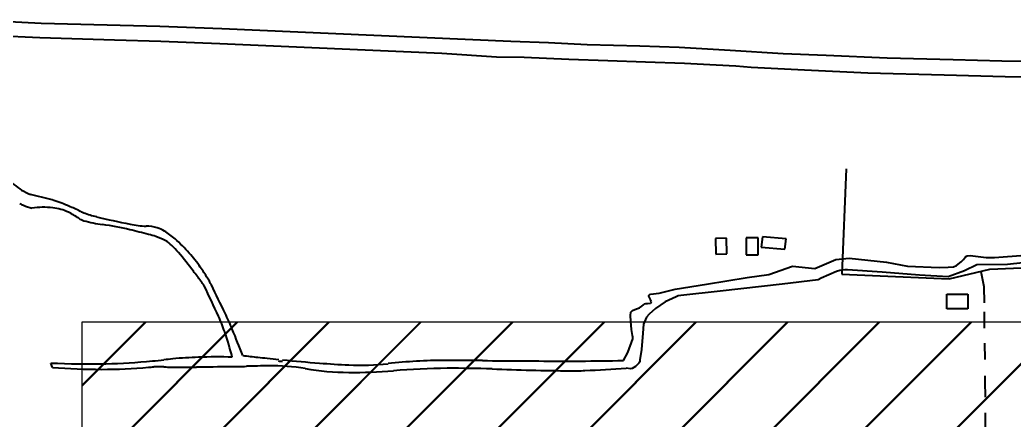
# Model space of a CAD drawing. Header units: metres. Extents: x 625987 to 635197, y 3048449 to 3066446.
# Drawn here: x 634653.81 to 634659.94, y 3063200.07 to 3063202.54 of the extents above; entities that cross this region are included whole.
import ezdxf

# ---------------------------------------------------------------- set-up
doc = ezdxf.new("R2010")
doc.units = ezdxf.units.M
doc.linetypes.add('DASHED', pattern=[0.75, 0.5, -0.25])
for name, color, linetype, lineweight in [('C-BLDG', 253, 'Continuous', 5), ('C-FENC-AIRF-SECU', 253, 'DASHED', 0), ('C-ROAD-LAND', 253, 'Continuous', 9)]:
    doc.layers.add(name, color=color, linetype=linetype, lineweight=lineweight)
doc.layers.add('PIPELINE', color=220, linetype='Continuous')

msp = doc.modelspace()

# ---------------------------------------------------------------- hatches: boundary and pattern name
at = {"layer": 'PIPELINE', "linetype": 'Continuous'}
h = msp.add_hatch(dxfattribs=at)
h.set_pattern_fill('JIS_LC_20,_O', color=256, scale=0.02)
h.set_pattern_definition([(45, (-2638.28585, -345.82723), (-0.282842712475, 0.282842712475), []), (45, (-2638.27785, -345.82723), (-0.282842712475, 0.282842712475), [])])
h.paths.add_polyline_path([(634665.4868, 3063193.2009), (634654.1962, 3063193.2009), (634654.1962, 3063200.6806), (634665.4868, 3063200.6806)])

# ---------------------------------------------------------------- linework, layer by layer
at = {"layer": 'C-BLDG', "lineweight": 40}
for p, q in [((634658.9077, 3063201.6225, 24568986.0801), (634658.8806, 3063200.9733, 24568986.0801)), ((634658.9077, 3063201.6225, 24568986.0801), (634658.8806, 3063200.9733, 24568986.0801)), ((634658.1702, 3063201.1942, 24568986.0801), (634658.1024, 3063201.1926, 24568986.0801)), ((634658.1702, 3063201.1942, 24568986.0801), (634658.1024, 3063201.1926, 24568986.0801)), ((634658.1024, 3063201.1926, 24568986.0801), (634658.1047, 3063201.0969, 24568986.0801)), ((634658.1024, 3063201.1926, 24568986.0801), (634658.1047, 3063201.0969, 24568986.0801)), ((634658.1715, 3063201.0979, 24568986.0801), (634658.1702, 3063201.1942, 24568986.0801)), ((634658.1715, 3063201.0979, 24568986.0801), (634658.1702, 3063201.1942, 24568986.0801)), ((634658.2917, 3063201.1979, 24568986.0801), (634658.2914, 3063201.0918, 24568986.0801)), ((634658.2917, 3063201.1979, 24568986.0801), (634658.2914, 3063201.0918, 24568986.0801)), ((634658.3654, 3063201.1976, 24568986.0801), (634658.2917, 3063201.1979, 24568986.0801)), ((634658.3654, 3063201.1976, 24568986.0801), (634658.2917, 3063201.1979, 24568986.0801)), ((634658.3651, 3063201.0915, 24568986.0801), (634658.3654, 3063201.1976, 24568986.0801)), ((634658.3651, 3063201.0915, 24568986.0801), (634658.3654, 3063201.1976, 24568986.0801)), ((634658.3912, 3063201.2043, 24568986.0801), (634658.3831, 3063201.1398, 24568986.0801)), ((634658.3912, 3063201.2043, 24568986.0801), (634658.3831, 3063201.1398, 24568986.0801)), ((634658.5381, 3063201.1914, 24568986.0801), (634658.3912, 3063201.2043, 24568986.0801)), ((634658.5381, 3063201.1914, 24568986.0801), (634658.3912, 3063201.2043, 24568986.0801)), ((634658.53, 3063201.1269, 24568986.0801), (634658.5381, 3063201.1914, 24568986.0801)), ((634658.53, 3063201.1269, 24568986.0801), (634658.5381, 3063201.1914, 24568986.0801)), ((634658.3831, 3063201.1398, 24568986.0801), (634658.53, 3063201.1269, 24568986.0801)), ((634658.3831, 3063201.1398, 24568986.0801), (634658.53, 3063201.1269, 24568986.0801)), ((634658.1047, 3063201.0969, 24568986.0801), (634658.1715, 3063201.0979, 24568986.0801)), ((634658.1047, 3063201.0969, 24568986.0801), (634658.1715, 3063201.0979, 24568986.0801)), ((634658.2914, 3063201.0918, 24568986.0801), (634658.3651, 3063201.0915, 24568986.0801)), ((634658.2914, 3063201.0918, 24568986.0801), (634658.3651, 3063201.0915, 24568986.0801)), ((634659.5425, 3063200.9456, 24568986.0801), (634659.7938, 3063201.005, 24568986.0801)), ((634659.5425, 3063200.9456, 24568986.0801), (634659.7938, 3063201.005, 24568986.0801)), ((634659.7938, 3063201.005, 24568986.0801), (634660.0362, 3063201.0152, 24568986.0801)), ((634659.7938, 3063201.005, 24568986.0801), (634660.0362, 3063201.0152, 24568986.0801)), ((634658.8806, 3063200.9733, 24568986.0801), (634659.5425, 3063200.9456, 24568986.0801)), ((634658.8806, 3063200.9733, 24568986.0801), (634659.5425, 3063200.9456, 24568986.0801)), ((634659.5282, 3063200.8497, 24568986.0801), (634659.6578, 3063200.8503, 24568986.0801)), ((634659.5282, 3063200.8497, 24568986.0801), (634659.6578, 3063200.8503, 24568986.0801)), ((634659.5286, 3063200.7589, 24568986.0801), (634659.5282, 3063200.8497, 24568986.0801)), ((634659.5286, 3063200.7589, 24568986.0801), (634659.5282, 3063200.8497, 24568986.0801)), ((634659.6578, 3063200.8503, 24568986.0801), (634659.6583, 3063200.7596, 24568986.0801)), ((634659.6578, 3063200.8503, 24568986.0801), (634659.6583, 3063200.7596, 24568986.0801)), ((634659.6583, 3063200.7596, 24568986.0801), (634659.5286, 3063200.7589, 24568986.0801)), ((634659.6583, 3063200.7596, 24568986.0801), (634659.5286, 3063200.7589, 24568986.0801))]:
    msp.add_line(p, q, dxfattribs=at)
at = {"layer": 'C-FENC-AIRF-SECU', "lineweight": 40, "ltscale": 0.2}
for p, q in [((634659.7382, 3063200.99, 24568986.0801), (634659.7574, 3063200.8965, 24568986.0801)), ((634659.7382, 3063200.99, 24568986.0801), (634659.7574, 3063200.8965, 24568986.0801)), ((634659.7574, 3063200.8965, 24568986.0801), (634659.7576, 3063200.7414, 24568986.0801)), ((634659.7574, 3063200.8965, 24568986.0801), (634659.7576, 3063200.7414, 24568986.0801)), ((634659.7576, 3063200.7414, 24568986.0801), (634659.761, 3063200.5476, 24568986.0801)), ((634659.7576, 3063200.7414, 24568986.0801), (634659.761, 3063200.5476, 24568986.0801)), ((634659.761, 3063200.5476, 24568986.0801), (634659.7629, 3063200.3148, 24568986.0801)), ((634659.761, 3063200.5476, 24568986.0801), (634659.7629, 3063200.3148, 24568986.0801)), ((634659.7629, 3063200.3148, 24568986.0801), (634659.7649, 3063200.1186, 24568986.0801)), ((634659.7629, 3063200.3148, 24568986.0801), (634659.7649, 3063200.1186, 24568986.0801)), ((634659.7649, 3063200.1186, 24568986.0801), (634659.7645, 3063199.8831, 24568986.0801)), ((634659.7649, 3063200.1186, 24568986.0801), (634659.7645, 3063199.8831, 24568986.0801))]:
    msp.add_line(p, q, dxfattribs=at)
at = {"layer": 'C-ROAD-LAND', "lineweight": 40}
for p, q in [((634653.5409, 3063202.5394, 24568986.0801), (634653.9431, 3063202.5193, 24568986.0801)), ((634653.5409, 3063202.5394, 24568986.0801), (634653.9431, 3063202.5193, 24568986.0801)), ((634653.9431, 3063202.5193, 24568986.0801), (634654.6741, 3063202.5009, 24568986.0801)), ((634653.9431, 3063202.5193, 24568986.0801), (634654.6741, 3063202.5009, 24568986.0801)), ((634654.6741, 3063202.5009, 24568986.0801), (634655.0569, 3063202.4857, 24568986.0801)), ((634654.6741, 3063202.5009, 24568986.0801), (634655.0569, 3063202.4857, 24568986.0801)), ((634655.0569, 3063202.4857, 24568986.0801), (634655.7607, 3063202.4556, 24568986.0801)), ((634655.0569, 3063202.4857, 24568986.0801), (634655.7607, 3063202.4556, 24568986.0801)), ((634653.9354, 3063202.4289, 24568986.0801), (634653.6218, 3063202.4424, 24568986.0801)), ((634653.9354, 3063202.4289, 24568986.0801), (634653.6218, 3063202.4424, 24568986.0801)), ((634654.3954, 3063202.4149, 24568986.0801), (634653.9354, 3063202.4289, 24568986.0801)), ((634654.3954, 3063202.4149, 24568986.0801), (634653.9354, 3063202.4289, 24568986.0801)), ((634654.682, 3063202.4066, 24568986.0801), (634654.3954, 3063202.4149, 24568986.0801)), ((634654.682, 3063202.4066, 24568986.0801), (634654.3954, 3063202.4149, 24568986.0801)), ((634655.0441, 3063202.3927, 24568986.0801), (634654.682, 3063202.4066, 24568986.0801)), ((634655.0441, 3063202.3927, 24568986.0801), (634654.682, 3063202.4066, 24568986.0801)), ((634655.7607, 3063202.4556, 24568986.0801), (634656.8401, 3063202.4092, 24568986.0801)), ((634655.7607, 3063202.4556, 24568986.0801), (634656.8401, 3063202.4092, 24568986.0801)), ((634656.8401, 3063202.4092, 24568986.0801), (634657.0722, 3063202.3999, 24568986.0801)), ((634656.8401, 3063202.4092, 24568986.0801), (634657.0722, 3063202.3999, 24568986.0801)), ((634656.415, 3063202.3334, 24568986.0801), (634655.0441, 3063202.3927, 24568986.0801)), ((634656.415, 3063202.3334, 24568986.0801), (634655.0441, 3063202.3927, 24568986.0801)), ((634657.0722, 3063202.3999, 24568986.0801), (634657.3108, 3063202.3882, 24568986.0801)), ((634657.0722, 3063202.3999, 24568986.0801), (634657.3108, 3063202.3882, 24568986.0801)), ((634657.3108, 3063202.3882, 24568986.0801), (634657.6356, 3063202.3802, 24568986.0801)), ((634657.3108, 3063202.3882, 24568986.0801), (634657.6356, 3063202.3802, 24568986.0801)), ((634657.6356, 3063202.3802, 24568986.0801), (634657.8786, 3063202.3713, 24568986.0801)), ((634657.6356, 3063202.3802, 24568986.0801), (634657.8786, 3063202.3713, 24568986.0801)), ((634657.8786, 3063202.3713, 24568986.0801), (634658.193, 3063202.3535, 24568986.0801)), ((634657.8786, 3063202.3713, 24568986.0801), (634658.193, 3063202.3535, 24568986.0801)), ((634658.193, 3063202.3535, 24568986.0801), (634658.5188, 3063202.333, 24568986.0801)), ((634658.193, 3063202.3535, 24568986.0801), (634658.5188, 3063202.333, 24568986.0801)), ((634656.7519, 3063202.3108, 24568986.0801), (634656.415, 3063202.3334, 24568986.0801)), ((634656.7519, 3063202.3108, 24568986.0801), (634656.415, 3063202.3334, 24568986.0801)), ((634656.9209, 3063202.3077, 24568986.0801), (634656.7519, 3063202.3108, 24568986.0801)), ((634656.9209, 3063202.3077, 24568986.0801), (634656.7519, 3063202.3108, 24568986.0801)), ((634657.1973, 3063202.2964, 24568986.0801), (634656.9209, 3063202.3077, 24568986.0801)), ((634657.1973, 3063202.2964, 24568986.0801), (634656.9209, 3063202.3077, 24568986.0801)), ((634657.4379, 3063202.2881, 24568986.0801), (634657.1973, 3063202.2964, 24568986.0801)), ((634657.4379, 3063202.2881, 24568986.0801), (634657.1973, 3063202.2964, 24568986.0801)), ((634657.6705, 3063202.2798, 24568986.0801), (634657.4379, 3063202.2881, 24568986.0801)), ((634657.6705, 3063202.2798, 24568986.0801), (634657.4379, 3063202.2881, 24568986.0801)), ((634658.5188, 3063202.333, 24568986.0801), (634658.7849, 3063202.322, 24568986.0801)), ((634658.5188, 3063202.333, 24568986.0801), (634658.7849, 3063202.322, 24568986.0801)), ((634658.7849, 3063202.322, 24568986.0801), (634659.1604, 3063202.3064, 24568986.0801)), ((634658.7849, 3063202.322, 24568986.0801), (634659.1604, 3063202.3064, 24568986.0801)), ((634659.1604, 3063202.3064, 24568986.0801), (634659.5665, 3063202.295, 24568986.0801)), ((634659.1604, 3063202.3064, 24568986.0801), (634659.5665, 3063202.295, 24568986.0801)), ((634659.5665, 3063202.295, 24568986.0801), (634659.8673, 3063202.2873, 24568986.0801)), ((634659.5665, 3063202.295, 24568986.0801), (634659.8673, 3063202.2873, 24568986.0801)), ((634659.8673, 3063202.2873, 24568986.0801), (634660.2608, 3063202.2836, 24568986.0801)), ((634659.8673, 3063202.2873, 24568986.0801), (634660.2608, 3063202.2836, 24568986.0801)), ((634657.9095, 3063202.2713, 24568986.0801), (634657.6705, 3063202.2798, 24568986.0801)), ((634657.9095, 3063202.2713, 24568986.0801), (634657.6705, 3063202.2798, 24568986.0801)), ((634658.1055, 3063202.2599, 24568986.0801), (634657.9095, 3063202.2713, 24568986.0801)), ((634658.1055, 3063202.2599, 24568986.0801), (634657.9095, 3063202.2713, 24568986.0801)), ((634658.2278, 3063202.2545, 24568986.0801), (634658.1055, 3063202.2599, 24568986.0801)), ((634658.2278, 3063202.2545, 24568986.0801), (634658.1055, 3063202.2599, 24568986.0801)), ((634658.3225, 3063202.2463, 24568986.0801), (634658.2278, 3063202.2545, 24568986.0801)), ((634658.3225, 3063202.2463, 24568986.0801), (634658.2278, 3063202.2545, 24568986.0801)), ((634658.6506, 3063202.2295, 24568986.0801), (634658.3225, 3063202.2463, 24568986.0801)), ((634658.6506, 3063202.2295, 24568986.0801), (634658.3225, 3063202.2463, 24568986.0801)), ((634659.0402, 3063202.2121, 24568986.0801), (634658.6506, 3063202.2295, 24568986.0801)), ((634659.0402, 3063202.2121, 24568986.0801), (634658.6506, 3063202.2295, 24568986.0801)), ((634659.5121, 3063202.1981, 24568986.0801), (634659.0402, 3063202.2121, 24568986.0801)), ((634659.5121, 3063202.1981, 24568986.0801), (634659.0402, 3063202.2121, 24568986.0801)), ((634659.8884, 3063202.189, 24568986.0801), (634659.5121, 3063202.1981, 24568986.0801)), ((634659.8884, 3063202.189, 24568986.0801), (634659.5121, 3063202.1981, 24568986.0801)), ((634660.2486, 3063202.1866, 24568986.0801), (634659.8884, 3063202.189, 24568986.0801)), ((634660.2486, 3063202.1866, 24568986.0801), (634659.8884, 3063202.189, 24568986.0801)), ((634658.7136, 3063201.0089, 24568986.0801), (634658.8446, 3063201.0635, 24568986.0801)), ((634658.7136, 3063201.0089, 24568986.0801), (634658.8446, 3063201.0635, 24568986.0801)), ((634658.8446, 3063201.0635, 24568986.0801), (634658.9256, 3063201.071, 24568986.0801)), ((634658.8446, 3063201.0635, 24568986.0801), (634658.9256, 3063201.071, 24568986.0801)), ((634658.9256, 3063201.071, 24568986.0801), (634659.1552, 3063201.0476, 24568986.0801)), ((634658.9256, 3063201.071, 24568986.0801), (634659.1552, 3063201.0476, 24568986.0801)), ((634659.617, 3063201.0489, 24568986.0801), (634659.6306, 3063201.0646, 24568986.0801)), ((634659.617, 3063201.0489, 24568986.0801), (634659.6306, 3063201.0646, 24568986.0801)), ((634659.6306, 3063201.0646, 24568986.0801), (634659.6439, 3063201.081, 24568986.0801)), ((634659.6306, 3063201.0646, 24568986.0801), (634659.6439, 3063201.081, 24568986.0801)), ((634659.6439, 3063201.081, 24568986.0801), (634659.6535, 3063201.0855, 24568986.0801)), ((634659.6439, 3063201.081, 24568986.0801), (634659.6535, 3063201.0855, 24568986.0801)), ((634659.6535, 3063201.0855, 24568986.0801), (634659.6719, 3063201.088, 24568986.0801)), ((634659.6535, 3063201.0855, 24568986.0801), (634659.6719, 3063201.088, 24568986.0801)), ((634659.6719, 3063201.088, 24568986.0801), (634659.7044, 3063201.0849, 24568986.0801)), ((634659.6719, 3063201.088, 24568986.0801), (634659.7044, 3063201.0849, 24568986.0801)), ((634659.7044, 3063201.0849, 24568986.0801), (634659.7699, 3063201.0754, 24568986.0801)), ((634659.7044, 3063201.0849, 24568986.0801), (634659.7699, 3063201.0754, 24568986.0801)), ((634659.7699, 3063201.0754, 24568986.0801), (634659.8216, 3063201.075, 24568986.0801)), ((634659.7699, 3063201.0754, 24568986.0801), (634659.8216, 3063201.075, 24568986.0801)), ((634659.8216, 3063201.075, 24568986.0801), (634660.0109, 3063201.0896, 24568986.0801)), ((634659.8216, 3063201.075, 24568986.0801), (634660.0109, 3063201.0896, 24568986.0801)), ((634660.159, 3063201.0612, 24568986.0801), (634659.9026, 3063201.0323, 24568986.0801)), ((634660.159, 3063201.0612, 24568986.0801), (634659.9026, 3063201.0323, 24568986.0801)), ((634658.4301, 3063200.9716, 24568986.0801), (634658.5769, 3063201.0224, 24568986.0801)), ((634658.4301, 3063200.9716, 24568986.0801), (634658.5769, 3063201.0224, 24568986.0801)), ((634658.5769, 3063201.0224, 24568986.0801), (634658.7136, 3063201.0089, 24568986.0801)), ((634658.5769, 3063201.0224, 24568986.0801), (634658.7136, 3063201.0089, 24568986.0801)), ((634658.8692, 3063200.996, 24568986.0801), (634658.8479, 3063200.9906, 24568986.0801)), ((634658.8692, 3063200.996, 24568986.0801), (634658.8479, 3063200.9906, 24568986.0801)), ((634658.9001, 3063201.0003, 24568986.0801), (634658.8692, 3063200.996, 24568986.0801)), ((634658.9001, 3063201.0003, 24568986.0801), (634658.8692, 3063200.996, 24568986.0801)), ((634658.9165, 3063200.9999, 24568986.0801), (634658.9001, 3063201.0003, 24568986.0801)), ((634658.9165, 3063200.9999, 24568986.0801), (634658.9001, 3063201.0003, 24568986.0801)), ((634659.1299, 3063200.9851, 24568986.0801), (634658.9165, 3063200.9999, 24568986.0801)), ((634659.1299, 3063200.9851, 24568986.0801), (634658.9165, 3063200.9999, 24568986.0801)), ((634659.1552, 3063201.0476, 24568986.0801), (634659.2856, 3063201.0234, 24568986.0801)), ((634659.1552, 3063201.0476, 24568986.0801), (634659.2856, 3063201.0234, 24568986.0801)), ((634659.2856, 3063201.0234, 24568986.0801), (634659.481, 3063201.0154, 24568986.0801)), ((634659.2856, 3063201.0234, 24568986.0801), (634659.481, 3063201.0154, 24568986.0801)), ((634659.481, 3063201.0154, 24568986.0801), (634659.5358, 3063201.0156, 24568986.0801)), ((634659.481, 3063201.0154, 24568986.0801), (634659.5358, 3063201.0156, 24568986.0801)), ((634659.5358, 3063201.0156, 24568986.0801), (634659.5684, 3063201.0184, 24568986.0801)), ((634659.5358, 3063201.0156, 24568986.0801), (634659.5684, 3063201.0184, 24568986.0801)), ((634659.5684, 3063201.0184, 24568986.0801), (634659.5878, 3063201.0267, 24568986.0801)), ((634659.5684, 3063201.0184, 24568986.0801), (634659.5878, 3063201.0267, 24568986.0801)), ((634659.5878, 3063201.0267, 24568986.0801), (634659.617, 3063201.0489, 24568986.0801)), ((634659.5878, 3063201.0267, 24568986.0801), (634659.617, 3063201.0489, 24568986.0801)), ((634659.7139, 3063201.0308, 24568986.0801), (634659.6379, 3063200.9937, 24568986.0801)), ((634659.7139, 3063201.0308, 24568986.0801), (634659.6379, 3063200.9937, 24568986.0801)), ((634659.9026, 3063201.0323, 24568986.0801), (634659.7139, 3063201.0308, 24568986.0801)), ((634659.9026, 3063201.0323, 24568986.0801), (634659.7139, 3063201.0308, 24568986.0801)), ((634658.046, 3063200.912, 24568986.0801), (634658.2961, 3063200.953, 24568986.0801)), ((634658.046, 3063200.912, 24568986.0801), (634658.2961, 3063200.953, 24568986.0801)), ((634658.2961, 3063200.953, 24568986.0801), (634658.4301, 3063200.9716, 24568986.0801)), ((634658.2961, 3063200.953, 24568986.0801), (634658.4301, 3063200.9716, 24568986.0801)), ((634658.7339, 3063200.9393, 24568986.0801), (634658.5136, 3063200.9118, 24568986.0801)), ((634658.7339, 3063200.9393, 24568986.0801), (634658.5136, 3063200.9118, 24568986.0801)), ((634658.7526, 3063200.9478, 24568986.0801), (634658.7339, 3063200.9393, 24568986.0801)), ((634658.7526, 3063200.9478, 24568986.0801), (634658.7339, 3063200.9393, 24568986.0801)), ((634658.8479, 3063200.9906, 24568986.0801), (634658.7526, 3063200.9478, 24568986.0801)), ((634658.8479, 3063200.9906, 24568986.0801), (634658.7526, 3063200.9478, 24568986.0801)), ((634659.3592, 3063200.9679, 24568986.0801), (634659.1299, 3063200.9851, 24568986.0801)), ((634659.3592, 3063200.9679, 24568986.0801), (634659.1299, 3063200.9851, 24568986.0801)), ((634659.5373, 3063200.9564, 24568986.0801), (634659.3592, 3063200.9679, 24568986.0801)), ((634659.5373, 3063200.9564, 24568986.0801), (634659.3592, 3063200.9679, 24568986.0801)), ((634659.6379, 3063200.9937, 24568986.0801), (634659.5373, 3063200.9564, 24568986.0801)), ((634659.6379, 3063200.9937, 24568986.0801), (634659.5373, 3063200.9564, 24568986.0801)), ((634657.8118, 3063200.8698, 24568986.0801), (634657.852, 3063200.8811, 24568986.0801)), ((634657.8118, 3063200.8698, 24568986.0801), (634657.852, 3063200.8811, 24568986.0801)), ((634657.852, 3063200.8811, 24568986.0801), (634658.046, 3063200.912, 24568986.0801)), ((634657.852, 3063200.8811, 24568986.0801), (634658.046, 3063200.912, 24568986.0801)), ((634658.5136, 3063200.9118, 24568986.0801), (634658.1314, 3063200.8678, 24568986.0801)), ((634658.5136, 3063200.9118, 24568986.0801), (634658.1314, 3063200.8678, 24568986.0801)), ((634657.6904, 3063200.8398, 24568986.0801), (634657.6908, 3063200.841, 24568986.0801)), ((634657.6904, 3063200.8398, 24568986.0801), (634657.6908, 3063200.841, 24568986.0801)), ((634657.6906, 3063200.8382, 24568986.0801), (634657.6904, 3063200.8398, 24568986.0801)), ((634657.6906, 3063200.8382, 24568986.0801), (634657.6904, 3063200.8398, 24568986.0801)), ((634657.6978, 3063200.8212, 24568986.0801), (634657.6906, 3063200.8382, 24568986.0801)), ((634657.6978, 3063200.8212, 24568986.0801), (634657.6906, 3063200.8382, 24568986.0801)), ((634657.6908, 3063200.841, 24568986.0801), (634657.6942, 3063200.8457, 24568986.0801)), ((634657.6908, 3063200.841, 24568986.0801), (634657.6942, 3063200.8457, 24568986.0801)), ((634657.6942, 3063200.8457, 24568986.0801), (634657.7006, 3063200.8492, 24568986.0801)), ((634657.6942, 3063200.8457, 24568986.0801), (634657.7006, 3063200.8492, 24568986.0801)), ((634657.7018, 3063200.8134, 24568986.0801), (634657.6978, 3063200.8212, 24568986.0801)), ((634657.7018, 3063200.8134, 24568986.0801), (634657.6978, 3063200.8212, 24568986.0801)), ((634657.7006, 3063200.8492, 24568986.0801), (634657.7549, 3063200.856, 24568986.0801)), ((634657.7006, 3063200.8492, 24568986.0801), (634657.7549, 3063200.856, 24568986.0801)), ((634657.7078, 3063200.802, 24568986.0801), (634657.7018, 3063200.8134, 24568986.0801)), ((634657.7078, 3063200.802, 24568986.0801), (634657.7018, 3063200.8134, 24568986.0801)), ((634657.7549, 3063200.856, 24568986.0801), (634657.8118, 3063200.8698, 24568986.0801)), ((634657.7549, 3063200.856, 24568986.0801), (634657.8118, 3063200.8698, 24568986.0801)), ((634657.8582, 3063200.8335, 24568986.0801), (634657.7916, 3063200.8029, 24568986.0801)), ((634657.8582, 3063200.8335, 24568986.0801), (634657.7916, 3063200.8029, 24568986.0801)), ((634657.8716, 3063200.8398, 24568986.0801), (634657.8582, 3063200.8335, 24568986.0801)), ((634657.8716, 3063200.8398, 24568986.0801), (634657.8582, 3063200.8335, 24568986.0801)), ((634657.8874, 3063200.8426, 24568986.0801), (634657.8716, 3063200.8398, 24568986.0801)), ((634657.8874, 3063200.8426, 24568986.0801), (634657.8716, 3063200.8398, 24568986.0801)), ((634658.1314, 3063200.8678, 24568986.0801), (634657.8874, 3063200.8426, 24568986.0801)), ((634658.1314, 3063200.8678, 24568986.0801), (634657.8874, 3063200.8426, 24568986.0801)), ((634657.5897, 3063200.7486, 24568986.0801), (634657.6151, 3063200.7608, 24568986.0801)), ((634657.5897, 3063200.7486, 24568986.0801), (634657.6151, 3063200.7608, 24568986.0801)), ((634657.6151, 3063200.7608, 24568986.0801), (634657.6321, 3063200.7657, 24568986.0801)), ((634657.6151, 3063200.7608, 24568986.0801), (634657.6321, 3063200.7657, 24568986.0801)), ((634657.6321, 3063200.7657, 24568986.0801), (634657.6475, 3063200.7763, 24568986.0801)), ((634657.6321, 3063200.7657, 24568986.0801), (634657.6475, 3063200.7763, 24568986.0801)), ((634657.6475, 3063200.7763, 24568986.0801), (634657.6572, 3063200.7849, 24568986.0801)), ((634657.6475, 3063200.7763, 24568986.0801), (634657.6572, 3063200.7849, 24568986.0801)), ((634657.6572, 3063200.7849, 24568986.0801), (634657.6617, 3063200.7887, 24568986.0801)), ((634657.6572, 3063200.7849, 24568986.0801), (634657.6617, 3063200.7887, 24568986.0801)), ((634657.6617, 3063200.7887, 24568986.0801), (634657.6644, 3063200.7902, 24568986.0801)), ((634657.6617, 3063200.7887, 24568986.0801), (634657.6644, 3063200.7902, 24568986.0801)), ((634657.6644, 3063200.7902, 24568986.0801), (634657.6716, 3063200.792, 24568986.0801)), ((634657.6644, 3063200.7902, 24568986.0801), (634657.6716, 3063200.792, 24568986.0801)), ((634657.6716, 3063200.792, 24568986.0801), (634657.6825, 3063200.7936, 24568986.0801)), ((634657.6716, 3063200.792, 24568986.0801), (634657.6825, 3063200.7936, 24568986.0801)), ((634657.6825, 3063200.7936, 24568986.0801), (634657.7007, 3063200.7947, 24568986.0801)), ((634657.6825, 3063200.7936, 24568986.0801), (634657.7007, 3063200.7947, 24568986.0801)), ((634657.7317, 3063200.7609, 24568986.0801), (634657.6932, 3063200.7277, 24568986.0801)), ((634657.7317, 3063200.7609, 24568986.0801), (634657.6932, 3063200.7277, 24568986.0801)), ((634657.7007, 3063200.7947, 24568986.0801), (634657.7078, 3063200.802, 24568986.0801)), ((634657.7007, 3063200.7947, 24568986.0801), (634657.7078, 3063200.802, 24568986.0801)), ((634657.7916, 3063200.8029, 24568986.0801), (634657.7317, 3063200.7609, 24568986.0801)), ((634657.7916, 3063200.8029, 24568986.0801), (634657.7317, 3063200.7609, 24568986.0801)), ((634657.5785, 3063200.7183, 24568986.0801), (634657.5804, 3063200.7383, 24568986.0801)), ((634657.5785, 3063200.7183, 24568986.0801), (634657.5804, 3063200.7383, 24568986.0801)), ((634657.5788, 3063200.683, 24568986.0801), (634657.5785, 3063200.7183, 24568986.0801)), ((634657.5788, 3063200.683, 24568986.0801), (634657.5785, 3063200.7183, 24568986.0801)), ((634657.5804, 3063200.7383, 24568986.0801), (634657.5897, 3063200.7486, 24568986.0801)), ((634657.5804, 3063200.7383, 24568986.0801), (634657.5897, 3063200.7486, 24568986.0801)), ((634657.6762, 3063200.7082, 24568986.0801), (634657.6578, 3063200.666, 24568986.0801)), ((634657.6762, 3063200.7082, 24568986.0801), (634657.6578, 3063200.666, 24568986.0801)), ((634657.6932, 3063200.7277, 24568986.0801), (634657.6762, 3063200.7082, 24568986.0801)), ((634657.6932, 3063200.7277, 24568986.0801), (634657.6762, 3063200.7082, 24568986.0801)), ((634657.5839, 3063200.6317, 24568986.0801), (634657.5788, 3063200.683, 24568986.0801)), ((634657.5839, 3063200.6317, 24568986.0801), (634657.5788, 3063200.683, 24568986.0801)), ((634657.5905, 3063200.596, 24568986.0801), (634657.5839, 3063200.6317, 24568986.0801)), ((634657.5905, 3063200.596, 24568986.0801), (634657.5839, 3063200.6317, 24568986.0801)), ((634657.6578, 3063200.666, 24568986.0801), (634657.6539, 3063200.6107, 24568986.0801)), ((634657.6578, 3063200.666, 24568986.0801), (634657.6539, 3063200.6107, 24568986.0801)), ((634657.5607, 3063200.4907, 24568986.0801), (634657.591, 3063200.5754, 24568986.0801)), ((634657.5607, 3063200.4907, 24568986.0801), (634657.591, 3063200.5754, 24568986.0801)), ((634657.5926, 3063200.5861, 24568986.0801), (634657.5905, 3063200.596, 24568986.0801)), ((634657.5926, 3063200.5861, 24568986.0801), (634657.5905, 3063200.596, 24568986.0801)), ((634657.591, 3063200.5754, 24568986.0801), (634657.5926, 3063200.5861, 24568986.0801)), ((634657.591, 3063200.5754, 24568986.0801), (634657.5926, 3063200.5861, 24568986.0801)), ((634657.6539, 3063200.6107, 24568986.0801), (634657.6443, 3063200.5085, 24568986.0801)), ((634657.6539, 3063200.6107, 24568986.0801), (634657.6443, 3063200.5085, 24568986.0801)), ((634657.6443, 3063200.5085, 24568986.0801), (634657.6356, 3063200.4466, 24568986.0801)), ((634657.6443, 3063200.5085, 24568986.0801), (634657.6356, 3063200.4466, 24568986.0801)), ((634657.5336, 3063200.4411, 24568986.0801), (634657.5607, 3063200.4907, 24568986.0801)), ((634657.5336, 3063200.4411, 24568986.0801), (634657.5607, 3063200.4907, 24568986.0801)), ((634657.6356, 3063200.4466, 24568986.0801), (634657.6348, 3063200.4374, 24568986.0801)), ((634657.6356, 3063200.4466, 24568986.0801), (634657.6348, 3063200.4374, 24568986.0801)), ((634654.0129, 3063200.3994, 24568986.0801), (634654.0018, 3063200.426, 24568986.0801)), ((634654.0129, 3063200.3994, 24568986.0801), (634654.0018, 3063200.426, 24568986.0801)), ((634654.0129, 3063200.3994, 24568986.0801), (634654.0018, 3063200.426, 24568986.0801)), ((634654.0129, 3063200.3994, 24568986.0801), (634654.0018, 3063200.426, 24568986.0801)), ((634657.5771, 3063200.3909, 24568986.0801), (634657.5514, 3063200.3952, 24568986.0801)), ((634657.5771, 3063200.3909, 24568986.0801), (634657.5514, 3063200.3952, 24568986.0801)), ((634657.5887, 3063200.3925, 24568986.0801), (634657.5771, 3063200.3909, 24568986.0801)), ((634657.5887, 3063200.3925, 24568986.0801), (634657.5771, 3063200.3909, 24568986.0801)), ((634657.5986, 3063200.3988, 24568986.0801), (634657.5887, 3063200.3925, 24568986.0801)), ((634657.5986, 3063200.3988, 24568986.0801), (634657.5887, 3063200.3925, 24568986.0801)), ((634657.6083, 3063200.4056, 24568986.0801), (634657.5986, 3063200.3988, 24568986.0801)), ((634657.6083, 3063200.4056, 24568986.0801), (634657.5986, 3063200.3988, 24568986.0801)), ((634657.6248, 3063200.4207, 24568986.0801), (634657.6083, 3063200.4056, 24568986.0801)), ((634657.6248, 3063200.4207, 24568986.0801), (634657.6083, 3063200.4056, 24568986.0801)), ((634657.6295, 3063200.4254, 24568986.0801), (634657.6248, 3063200.4207, 24568986.0801)), ((634657.6295, 3063200.4254, 24568986.0801), (634657.6248, 3063200.4207, 24568986.0801)), ((634657.6328, 3063200.4311, 24568986.0801), (634657.6295, 3063200.4254, 24568986.0801)), ((634657.6328, 3063200.4311, 24568986.0801), (634657.6295, 3063200.4254, 24568986.0801)), ((634657.6348, 3063200.4374, 24568986.0801), (634657.6328, 3063200.4311, 24568986.0801)), ((634657.6348, 3063200.4374, 24568986.0801), (634657.6328, 3063200.4311, 24568986.0801))]:
    msp.add_line(p, q, dxfattribs=at)
for centre, major_axis, ratio, start_param, end_param in [((634655.2534, 3063203.5595, 24568986.0801), (-1.7781, 1.7781), 0.999999, 1.705023, 1.750932), ((634655.2534, 3063203.5595, 24568986.0801), (-1.7781, 1.7781), 0.999999, 1.705023, 1.750932), ((634654.3224, 3063202.392, 24568986.0801), (0.7282, 0.7282), 1, 3.420302, 3.480267), ((634654.3224, 3063202.392, 24568986.0801), (0.7282, 0.7282), 1, 3.420302, 3.480267), ((634653.5749, 3063199.9498, 24568986.0801), (-1.0914, 1.0914), 1, -1.071246, -0.982704), ((634653.5749, 3063199.9498, 24568986.0801), (-1.0914, 1.0914), 1, -1.071246, -0.982704), ((634653.7731, 3063200.6242, 24568986.0801), (-0.5943, 0.5943), 1, -1.191258, -1.071243), ((634653.7731, 3063200.6242, 24568986.0801), (-0.5943, 0.5943), 1, -1.191258, -1.071243), ((634653.8746, 3063201.5031, 24568986.0801), (-0.0801, 0.0801), 1, 1.769248, 1.983038), ((634653.8746, 3063201.5031, 24568986.0801), (-0.0801, 0.0801), 1, 1.769248, 1.983038), ((634654.0503, 3063201.9518, 24568986.0801), (-0.4208, 0.4208), 0.999999, 1.983038, 2.076174), ((634654.0503, 3063201.9518, 24568986.0801), (-0.4208, 0.4208), 0.999999, 1.983038, 2.076174), ((634653.959, 3063200.8844, 24568986.0801), (-0.3541, 0.3541), 1, -0.897262, -0.638648), ((634653.959, 3063200.8844, 24568986.0801), (-0.3541, 0.3541), 1, -0.897262, -0.638648), ((634653.9815, 3063201.0849, 24568986.0801), (-0.2115, 0.2115), 1, -1.232575, -0.897262), ((634653.9815, 3063201.0849, 24568986.0801), (-0.2115, 0.2115), 1, -1.232575, -0.897262), ((634653.1505, 3063199.1753, 24568986.0801), (-1.7095, 1.7095), 1, -1.223152, -1.19126), ((634653.1505, 3063199.1753, 24568986.0801), (-1.7095, 1.7095), 1, -1.223152, -1.19126), ((634654.3606, 3063201.7608, 24568986.0801), (-0.3091, 0.3091), 1, 1.91844, 1.99346), ((634654.3606, 3063201.7608, 24568986.0801), (-0.3091, 0.3091), 1, 1.91844, 1.99346), ((634653.8909, 3063200.8959, 24568986.0801), (0.3596, 0.3596), 1, 0.192621, 0.338222), ((634653.8909, 3063200.8959, 24568986.0801), (0.3596, 0.3596), 1, 0.192621, 0.338222), ((634654.239, 3063201.4126, 24568986.0801), (-0.0809, 0.0809), 1, 1.763417, 2.071373), ((634654.239, 3063201.4126, 24568986.0801), (-0.0809, 0.0809), 1, 1.763417, 2.071373), ((634654.4503, 3063201.9971, 24568986.0801), (-0.4878, 0.4878), 1, 1.993458, 2.113126), ((634654.4503, 3063201.9971, 24568986.0801), (-0.4878, 0.4878), 1, 1.993458, 2.113126), ((634654.4242, 3063202.0451, 24568986.0801), (0.5469, 0.5469), 1, 3.64217, 3.793151), ((634654.4242, 3063202.0451, 24568986.0801), (0.5469, 0.5469), 1, 3.64217, 3.793151), ((634655.3828, 3063205.7577, 24568986.0801), (3.2275, 3.2275), 1, 3.683925, 3.730424), ((634655.3828, 3063205.7577, 24568986.0801), (3.2275, 3.2275), 1, 3.683925, 3.730424), ((634654.0948, 3063199.599, 24568986.0801), (1.1984, 1.1984), 1, 0.549615, 0.651559), ((634654.0948, 3063199.599, 24568986.0801), (1.1984, 1.1984), 1, 0.549615, 0.651559), ((634653.0959, 3063195.4414, 24568986.0801), (4.2219, 4.2219), 1, 0.529757, 0.549615), ((634653.0959, 3063195.4414, 24568986.0801), (4.2219, 4.2219), 1, 0.529757, 0.549615), ((634654.617, 3063201.9119, 24568986.0801), (0.4547, 0.4547), 1, 3.730424, 3.886538), ((634654.617, 3063201.9119, 24568986.0801), (0.4547, 0.4547), 1, 3.730424, 3.886538), ((634654.579, 3063200.9735, 24568986.0801), (0.2094, 0.2094), 1, 0.5146, 0.744941), ((634654.579, 3063200.9735, 24568986.0801), (0.2094, 0.2094), 1, 0.5146, 0.744941), ((634654.6106, 3063201.0874, 24568986.0801), (-0.1258, 0.1258), 1, -1.337764, -1.056194), ((634654.6106, 3063201.0874, 24568986.0801), (-0.1258, 0.1258), 1, -1.337764, -1.056194), ((634654.3712, 3063200.3208, 24568986.0801), (0.6558, 0.6558), 1, 0.479365, 0.529756), ((634654.3712, 3063200.3208, 24568986.0801), (0.6558, 0.6558), 1, 0.479365, 0.529756), ((634654.5559, 3063200.9054, 24568986.0801), (-0.2222, 0.2222), 1, -1.29315, -1.091431), ((634654.5559, 3063200.9054, 24568986.0801), (-0.2222, 0.2222), 1, -1.29315, -1.091431), ((634654.4571, 3063200.8384, 24568986.0801), (0.3326, 0.3326), 1, 0.06021, 0.23303), ((634654.4571, 3063200.8384, 24568986.0801), (0.3326, 0.3326), 1, 0.06021, 0.23303), ((634654.615, 3063201.0116, 24568986.0801), (0.1363, 0.1363), 1, 0.019826, 0.277646), ((634654.615, 3063201.0116, 24568986.0801), (0.1363, 0.1363), 1, 0.019826, 0.277646), ((634654.0764, 3063200.4088, 24568986.0801), (0.7385, 0.7385), 1, 6.225471, 6.343401), ((634654.0764, 3063200.4088, 24568986.0801), (0.7385, 0.7385), 1, 6.225471, 6.343401), ((634654.3538, 3063200.7398, 24568986.0801), (0.4029, 0.4029), 1, 6.195657, 6.303011), ((634654.3538, 3063200.7398, 24568986.0801), (0.4029, 0.4029), 1, 6.195657, 6.303011), ((634652.2883, 3063199.0075, 24568986.0801), (2.3091, 2.3091), 1, 6.150834, 6.195657), ((634652.2883, 3063199.0075, 24568986.0801), (2.3091, 2.3091), 1, 6.150834, 6.195657), ((634654.2241, 3063200.5404, 24568986.0801), (-0.5986, 0.5986), 1, 4.523665, 4.654669), ((634654.2241, 3063200.5404, 24568986.0801), (-0.5986, 0.5986), 1, 4.523665, 4.654669), ((634652.2737, 3063199.2156, 24568986.0801), (2.2659, 2.2659), 0.999999, 6.069486, 6.094464), ((634652.2737, 3063199.2156, 24568986.0801), (2.2659, 2.2659), 0.999999, 6.069486, 6.094464), ((634649.8121, 3063197.1132, 24568986.0801), (4.5136, 4.5136), 0.999996, 6.138949, 6.150834), ((634649.8121, 3063197.1132, 24568986.0801), (4.5136, 4.5136), 0.999996, 6.138949, 6.150834), ((634654.5911, 3063200.7065, 24568986.0801), (0.3174, 0.3174), 0.999999, 6.002735, 6.069487), ((634654.5911, 3063200.7065, 24568986.0801), (0.3174, 0.3174), 0.999999, 6.002735, 6.069487), ((634654.322, 3063200.4792, 24568986.0801), (0.5343, 0.5343), 0.999999, 6.090201, 6.138949), ((634654.322, 3063200.4792, 24568986.0801), (0.5343, 0.5343), 0.999999, 6.090201, 6.138949), ((634644.3123, 3063195.7874, 24568986.0801), (8.3453, 8.3453), 1, 5.928468, 5.945929), ((634644.3123, 3063195.7874, 24568986.0801), (8.3453, 8.3453), 1, 5.928468, 5.945929), ((634654.6536, 3063200.741, 24568986.0801), (0.2669, 0.2669), 0.999997, 5.952853, 6.002729), ((634654.6536, 3063200.741, 24568986.0801), (0.2669, 0.2669), 0.999997, 5.952853, 6.002729), ((634618.9948, 3063183.2923, 24568986.0801), (28.3383, 28.3383), 0.999999, 5.94802, 5.95286), ((634618.9948, 3063183.2923, 24568986.0801), (28.3383, 28.3383), 0.999999, 5.94802, 5.95286), ((634654.1488, 3063200.3067, 24568986.0801), (-0.6908, 0.6908), 1, 4.251498, 4.357672), ((634654.1488, 3063200.3067, 24568986.0801), (-0.6908, 0.6908), 1, 4.251498, 4.357672), ((634653.3144, 3063199.8804, 24568986.0801), (-1.3846, 1.3846), 1, 4.32202, 4.377227), ((634653.3144, 3063199.8804, 24568986.0801), (-1.3846, 1.3846), 1, 4.32202, 4.377227), ((634650.4241, 3063198.6753, 24568986.0801), (3.599, 3.599), 1, 5.858567, 5.892807), ((634650.4241, 3063198.6753, 24568986.0801), (3.599, 3.599), 1, 5.858567, 5.892807), ((634652.7976, 3063199.8522, 24568986.0801), (1.6989, 1.6989), 1, 5.754607, 5.822294), ((634652.7976, 3063199.8522, 24568986.0801), (1.6989, 1.6989), 1, 5.754607, 5.822294), ((634651.8158, 3063228.9343, 24568986.0801), (20.2475, 20.2475), 0.999996, 4.025406, 4.02789), ((634651.8158, 3063228.9343, 24568986.0801), (20.2475, 20.2475), 0.999996, 4.025406, 4.02789), ((634656.4086, 3063183.5693, 24568986.0801), (-11.9946, 11.9946), 0.999998, -0.687727, -0.684501), ((634656.4086, 3063183.5693, 24568986.0801), (-11.9946, 11.9946), 0.999998, -0.687727, -0.684501), ((634654.9844, 3063198.1046, 24568986.0801), (1.6674, 1.6674), 1, 0.815574, 0.88307), ((634654.9844, 3063198.1046, 24568986.0801), (1.6674, 1.6674), 1, 0.815574, 0.88307), ((634655.0349, 3063196.4321, 24568986.0801), (2.8506, 2.8506), 1, 0.763957, 0.815574), ((634655.0349, 3063196.4321, 24568986.0801), (2.8506, 2.8506), 1, 0.763957, 0.815574), ((634657.7538, 3063223.3113, 24568986.0801), (16.2516, 16.2516), 1, 3.815037, 3.819108), ((634657.7538, 3063223.3113, 24568986.0801), (16.2516, 16.2516), 1, 3.815037, 3.819108), ((634656.235, 3063209.2879, 24568986.0801), (-6.2775, 6.2775), 1, 2.248314, 2.254863), ((634656.235, 3063209.2879, 24568986.0801), (-6.2775, 6.2775), 1, 2.248314, 2.254863), ((634730.9592, 3063944.1631, 24568986.0801), (-744.1854, 75.6448), 0.999361, 1.570762, 1.570858), ((634730.9592, 3063944.1631, 24568986.0801), (-744.1854, 75.6448), 0.999361, 1.570762, 1.570858), ((634656.4356, 3063210.3495, 24568986.0801), (-7.0387, 7.0387), 1, 2.255243, 2.278139), ((634656.4356, 3063210.3495, 24568986.0801), (-7.0387, 7.0387), 1, 2.255243, 2.278139), ((634654.2356, 3063205.6, 24568986.0801), (-3.6623, 3.6623), 1, 2.31102, 2.376763), ((634654.2356, 3063205.6, 24568986.0801), (-3.6623, 3.6623), 1, 2.31102, 2.376763), ((634654.3135, 3063204.069, 24568986.0801), (2.6035, 2.6035), 1, 3.845258, 3.92792), ((634654.3135, 3063204.069, 24568986.0801), (2.6035, 2.6035), 1, 3.845258, 3.92792), ((634654.3138, 3063203.7146, 24568986.0801), (2.3529, 2.3529), 1, 3.92792, 4.014874), ((634654.3138, 3063203.7146, 24568986.0801), (2.3529, 2.3529), 1, 3.92792, 4.014874), ((634654.2662, 3063204.1156, 24568986.0801), (2.6125, 2.6125), 1, 3.94756, 4.025404), ((634654.2662, 3063204.1156, 24568986.0801), (2.6125, 2.6125), 1, 3.94756, 4.025404), ((634654.0917, 3063206.2357, 24568986.0801), (4.1425, 4.1425), 0.999996, 4.014876, 4.020499), ((634654.0917, 3063206.2357, 24568986.0801), (4.1425, 4.1425), 0.999996, 4.014876, 4.020499), ((634654.6656, 3063199.8779, 24568986.0801), (-0.3717, 0.3717), 1, -0.85161, -0.734154), ((634654.6656, 3063199.8779, 24568986.0801), (-0.3717, 0.3717), 1, -0.85161, -0.734154), ((634654.78, 3063201.6028, 24568986.0801), (0.8507, 0.8507), 1, 3.860779, 3.936006), ((634654.78, 3063201.6028, 24568986.0801), (0.8507, 0.8507), 1, 3.860779, 3.936006), ((634654.5473, 3063227.408, 24568986.0801), (19.0986, 19.0986), 1, 3.936006, 3.940083), ((634654.5473, 3063227.408, 24568986.0801), (19.0986, 19.0986), 1, 3.936006, 3.940083), ((634653.6481, 3063296.082, 24568986.0801), (-67.6619, 67.6619), 1, 2.369286, 2.371454), ((634653.6481, 3063296.082, 24568986.0801), (-67.6619, 67.6619), 1, 2.369286, 2.371454), ((634654.9257, 3063212.3555, 24568986.0801), (8.452, 8.452), 1, 3.94225, 3.950769), ((634654.9257, 3063212.3555, 24568986.0801), (8.452, 8.452), 1, 3.94225, 3.950769), ((634655.7179, 3063179.048, 24568986.0801), (-15.1066, 15.1066), 1, -0.767993, -0.76162), ((634655.7179, 3063179.048, 24568986.0801), (-15.1066, 15.1066), 1, -0.767993, -0.76162), ((634655.3676, 3063199.172, 24568986.0801), (-0.8747, 0.8747), 1, -0.951397, -0.767993), ((634655.3676, 3063199.172, 24568986.0801), (-0.8747, 0.8747), 1, -0.951397, -0.767993), ((634663.9321, 3063284.3578, 24568986.0801), (-59.6465, 59.6465), 0.999954, 2.254937, 2.255223), ((634663.9321, 3063284.3578, 24568986.0801), (-59.6465, 59.6465), 0.999954, 2.254937, 2.255223), ((634655.8591, 3063202.1055, 24568986.0801), (1.2286, 1.2286), 1, 3.760992, 3.915683), ((634655.8591, 3063202.1055, 24568986.0801), (1.2286, 1.2286), 1, 3.760992, 3.915683), ((634656.1462, 3063206.6502, 24568986.0801), (-4.4149, 4.4149), 1, 2.27814, 2.307049), ((634656.1462, 3063206.6502, 24568986.0801), (-4.4149, 4.4149), 1, 2.27814, 2.307049), ((634655.9127, 3063201.9033, 24568986.0801), (1.0543, 1.0543), 1, 3.877845, 4.041248), ((634655.9127, 3063201.9033, 24568986.0801), (1.0543, 1.0543), 1, 3.877845, 4.041248), ((634656.4353, 3063197.3498, 24568986.0801), (2.1867, 2.1867), 1, 0.786259, 0.899655), ((634656.4353, 3063197.3498, 24568986.0801), (2.1867, 2.1867), 1, 0.786259, 0.899655), ((634656.4697, 3063196.2307, 24568986.0801), (-2.9435, 2.9435), 1, -0.780145, -0.700136), ((634656.4697, 3063196.2307, 24568986.0801), (-2.9435, 2.9435), 1, -0.780145, -0.700136), ((634656.4531, 3063176.6955, 24568986.0801), (-16.7915, 16.7915), 1, -0.794291, -0.784537), ((634656.4531, 3063176.6955, 24568986.0801), (-16.7915, 16.7915), 1, -0.794291, -0.784537), ((634656.4836, 3063193.5708, 24568986.0801), (-4.8244, 4.8244), 1, -0.820549, -0.780145), ((634656.4836, 3063193.5708, 24568986.0801), (-4.8244, 4.8244), 1, -0.820549, -0.780145), ((634657.6678, 3063313.2941, 24568986.0801), (-79.8023, 79.8023), 1, 2.347302, 2.351776), ((634657.6678, 3063313.2941, 24568986.0801), (-79.8023, 79.8023), 1, 2.347302, 2.351776), ((634657.4579, 3063221.2755, 24568986.0801), (14.7779, 14.7779), 1, 3.89184, 3.914923), ((634657.4579, 3063221.2755, 24568986.0801), (14.7779, 14.7779), 1, 3.89184, 3.914923), ((634657.2021, 3063207.8965, 24568986.0801), (-5.2741, 5.2741), 1, 2.351778, 2.364887), ((634657.2021, 3063207.8965, 24568986.0801), (-5.2741, 5.2741), 1, 2.351778, 2.364887), ((634656.7846, 3063255.9389, 24568986.0801), (-39.2465, 39.2465), 1, 2.364885, 2.36969), ((634656.7846, 3063255.9389, 24568986.0801), (-39.2465, 39.2465), 1, 2.364885, 2.36969), ((634656.7193, 3063211.9549, 24568986.0801), (8.1951, 8.1951), 1, 3.976818, 3.998851), ((634656.7193, 3063211.9549, 24568986.0801), (8.1951, 8.1951), 1, 3.976818, 3.998851), ((634655.8718, 3063203.2263, 24568986.0801), (2.0211, 2.0211), 1, 3.915683, 4.012253), ((634655.8718, 3063203.2263, 24568986.0801), (2.0211, 2.0211), 1, 3.915683, 4.012253), ((634657.2235, 3063201.8453, 24568986.0801), (1.0376, 1.0376), 1, 3.914923, 3.976818), ((634657.2235, 3063201.8453, 24568986.0801), (1.0376, 1.0376), 1, 3.914923, 3.976818)]:
    msp.add_ellipse(centre, major_axis=major_axis, ratio=ratio, start_param=start_param, end_param=end_param, dxfattribs=at)
at = {"layer": 'PIPELINE', "linetype": 'Continuous', "elevation": 19648634.9603}
msp.add_lwpolyline([(634665.4868, 3063193.2009), (634654.1962, 3063193.2009), (634654.1962, 3063200.6806), (634665.4868, 3063200.6806)], close=True, dxfattribs=at)

doc.saveas('drawing.dxf')
